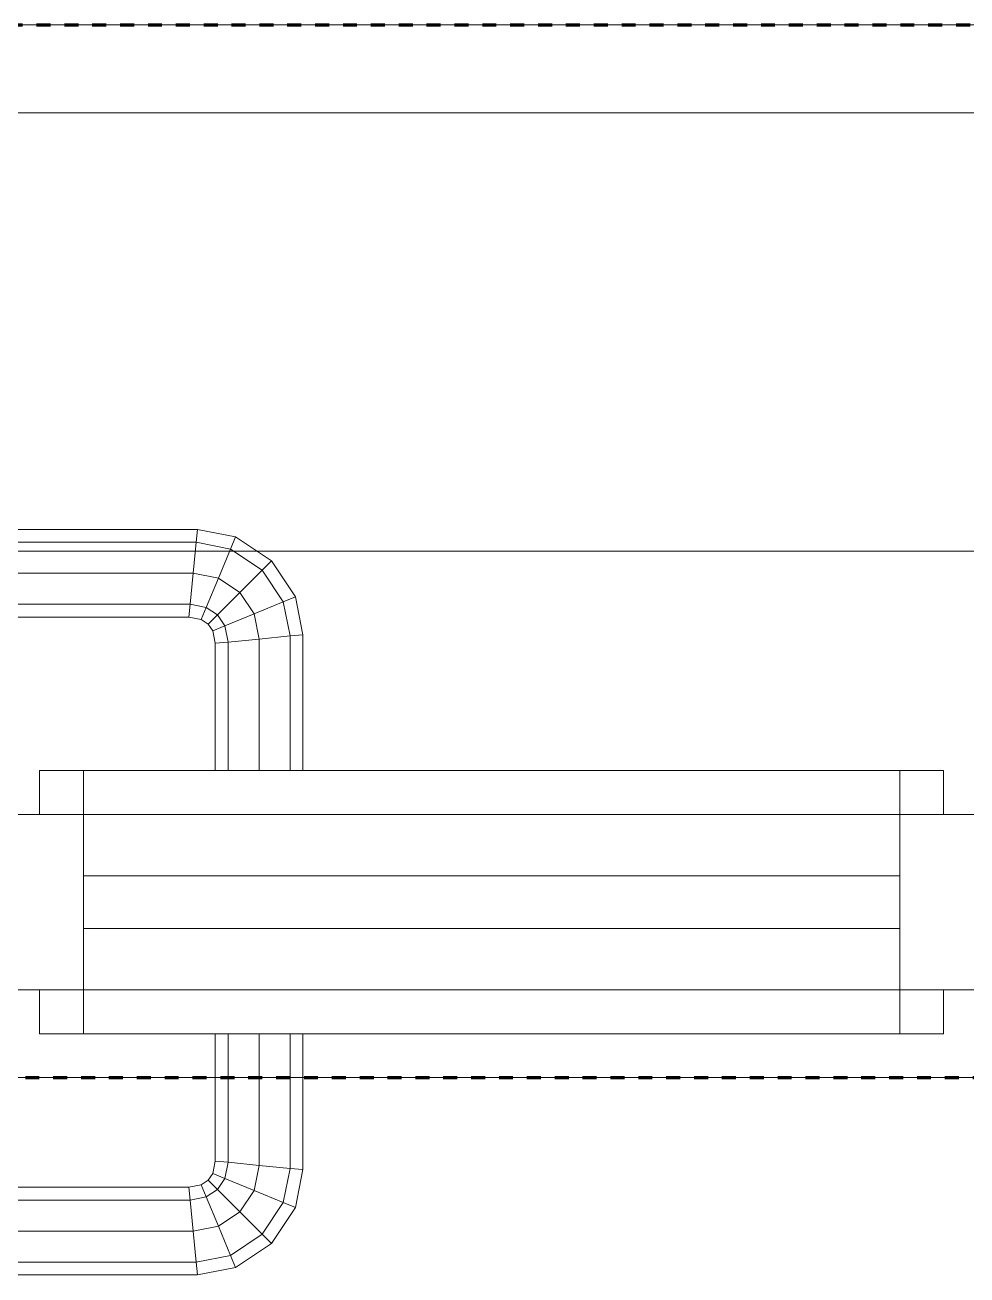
# Model space of a CAD drawing. Header units: millimetres. Extents: x -5300 to 98858, y -5196 to 93886.
# Drawn here: x 51904.7 to 52119.3, y 40345 to 40630 of the extents above; entities that cross this region are included whole.
import ezdxf

# ---------------------------------------------------------------- set-up
doc = ezdxf.new("R2010")
doc.units = ezdxf.units.MM
doc.linetypes.add('Штрих', pattern=[6.35, 3.175, -3.175])
doc.linetypes.add('Штрих_2_', pattern=[6.35, 3.175, -3.175])
for name, color, linetype, lineweight, true_color in [('_Разделитель помещений_', 4, 'Штрих', 70, 0x00ffff), ('Двери', 7, 'Continuous', 18, 0x7f7f7f), ('Стены', 7, 'Continuous', 18, 0x7f7f7f)]:
    doc.layers.add(name, color=color, linetype=linetype, lineweight=lineweight, true_color=true_color)

# ---------------------------------------------------------------- blocks, each defined once
blk = doc.blocks.new('СТВ_ЛК-02 - СТВ_ЛК-02 2-243173-Подвал')
at = {"layer": 'Стены', "color": 254, "true_color": 0xd4d4d4}
blk.add_line((50610, 40510), (58050, 40510), dxfattribs=at)
blk = doc.blocks.new('СТВ_ЛК-02 - СТВ_ЛК-02-243166-Подвал')
at = {"layer": 'Стены', "color": 254, "true_color": 0xd4d4d4}
for p, q in [((50630, 40630), (52725, 40630)), ((52725, 40630), (50630, 40630)), ((52725, 40630), (50630, 40630)), ((50810, 40630), (52310, 40630)), ((52310, 40630), (50810, 40630)), ((50810, 40630), (52310, 40630)), ((52310, 40630), (50810, 40630)), ((50510, 40610), (58150, 40610)), ((58150, 40610), (50510, 40610)), ((58150, 40610), (50510, 40610)), ((50630, 40610), (52725, 40610)), ((50630, 40610), (52725, 40610)), ((52725, 40610), (50630, 40610)), ((50810, 40610), (52310, 40610)), ((52310, 40610), (50810, 40610)), ((52310, 40610), (50810, 40610)), ((50810, 40610), (52310, 40610)), ((50810, 40610), (52310, 40610)), ((52310, 40610), (50810, 40610)), ((50810, 40610), (52310, 40610)), ((52310, 40610), (50810, 40610)), ((50510, 40410), (58150, 40410)), ((50510, 40410), (58150, 40410)), ((58150, 40410), (50510, 40410)), ((50710, 40410), (57930, 40410)), ((57930, 40410), (50710, 40410)), ((57930, 40410), (50710, 40410)), ((50810, 40410), (52310, 40410)), ((52310, 40410), (50810, 40410)), ((52310, 40410), (50810, 40410)), ((50810, 40410), (52310, 40410)), ((50810, 40410), (52310, 40410)), ((52310, 40410), (50810, 40410)), ((50810, 40410), (52310, 40410)), ((52310, 40410), (50810, 40410)), ((50710, 40390), (57930, 40390)), ((50710, 40390), (57930, 40390)), ((57930, 40390), (50710, 40390)), ((50810, 40390), (52310, 40390)), ((52310, 40390), (50810, 40390)), ((52310, 40390), (50810, 40390)), ((50810, 40390), (52310, 40390))]:
    blk.add_line(p, q, dxfattribs=at)
blk = doc.blocks.new('СТВ_ЛК-02 - СТВ_ЛК-02-243170-Подвал')
for name in ['СТВ_ЛК-02 - СТВ_ЛК-02-243166-Подвал', 'СТВ_ЛК-02 - СТВ_ЛК-02 2-243173-Подвал']:
    blk.add_blockref(name, (0, 0))
blk = doc.blocks.new('Дп-9 105986 - Дп-9-243175-Подвал')
at = {"layer": 'Двери', "color": 254, "true_color": 0xd4d4d4}
for p, q in [((51862.02, 40515), (51943.98, 40515)), ((51943.98, 40515), (51862.02, 40515)), ((51943.98, 40515), (51943.7, 40512.07)), ((51943.7, 40512.07), (51943.98, 40515)), ((51943.7, 40512.07), (51943.98, 40515)), ((51943.98, 40515), (51943.7, 40512.07)), ((51943.98, 40515), (51952.64, 40513.28)), ((51952.64, 40513.28), (51943.98, 40515)), ((51952.64, 40513.28), (51951.5, 40510.52)), ((51951.5, 40510.52), (51952.64, 40513.28)), ((51951.5, 40510.52), (51952.64, 40513.28)), ((51952.64, 40513.28), (51951.5, 40510.52)), ((51952.64, 40513.28), (51960.82, 40507.82)), ((51960.82, 40507.82), (51952.64, 40513.28)), ((52310, 40510), (50810, 40510)), ((50810, 40510), (52310, 40510)), ((50910, 40510), (52210, 40510)), ((52210, 40510), (50910, 40510)), ((51943.7, 40512.07), (51862.3, 40512.07)), ((51862.3, 40512.07), (51943.7, 40512.07)), ((51862.3, 40512.07), (51943.7, 40512.07)), ((51943.7, 40512.07), (51862.3, 40512.07)), ((51943.7, 40512.07), (51943, 40505)), ((51943, 40505), (51943.7, 40512.07)), ((51943, 40505), (51943.7, 40512.07)), ((51943.7, 40512.07), (51943, 40505)), ((51951.5, 40510.52), (51943.7, 40512.07)), ((51943.7, 40512.07), (51951.5, 40510.52)), ((51943.7, 40512.07), (51951.5, 40510.52)), ((51951.5, 40510.52), (51943.7, 40512.07)), ((51951.5, 40510.52), (51948.74, 40503.86)), ((51948.74, 40503.86), (51951.5, 40510.52)), ((51948.74, 40503.86), (51951.5, 40510.52)), ((51951.5, 40510.52), (51948.74, 40503.86)), ((51958.7, 40505.7), (51951.5, 40510.52)), ((51951.5, 40510.52), (51958.7, 40505.7)), ((51951.5, 40510.52), (51958.7, 40505.7)), ((51958.7, 40505.7), (51951.5, 40510.52)), ((51960.82, 40507.82), (51958.7, 40505.7)), ((51958.7, 40505.7), (51960.82, 40507.82)), ((51958.7, 40505.7), (51960.82, 40507.82)), ((51960.82, 40507.82), (51958.7, 40505.7)), ((51960.82, 40507.82), (51966.28, 40499.64)), ((51966.28, 40499.64), (51960.82, 40507.82)), ((51943, 40505), (51863, 40505)), ((51863, 40505), (51943, 40505)), ((51863, 40505), (51943, 40505)), ((51943, 40505), (51863, 40505)), ((51943, 40505), (51942.3, 40497.93)), ((51942.3, 40497.93), (51943, 40505)), ((51942.3, 40497.93), (51943, 40505)), ((51943, 40505), (51942.3, 40497.93)), ((51948.74, 40503.86), (51943, 40505)), ((51943, 40505), (51948.74, 40503.86)), ((51943, 40505), (51948.74, 40503.86)), ((51948.74, 40503.86), (51943, 40505)), ((51958.7, 40505.7), (51953.61, 40500.61)), ((51953.61, 40500.61), (51958.7, 40505.7)), ((51953.61, 40500.61), (51958.7, 40505.7)), ((51958.7, 40505.7), (51953.61, 40500.61)), ((51963.52, 40498.5), (51958.7, 40505.7)), ((51958.7, 40505.7), (51963.52, 40498.5)), ((51958.7, 40505.7), (51963.52, 40498.5)), ((51963.52, 40498.5), (51958.7, 40505.7)), ((51948.74, 40503.86), (51945.98, 40497.2)), ((51945.98, 40497.2), (51948.74, 40503.86)), ((51945.98, 40497.2), (51948.74, 40503.86)), ((51948.74, 40503.86), (51945.98, 40497.2)), ((51953.61, 40500.61), (51948.74, 40503.86)), ((51948.74, 40503.86), (51953.61, 40500.61)), ((51948.74, 40503.86), (51953.61, 40500.61)), ((51953.61, 40500.61), (51948.74, 40503.86)), ((51953.61, 40500.61), (51948.51, 40495.51)), ((51948.51, 40495.51), (51953.61, 40500.61)), ((51948.51, 40495.51), (51953.61, 40500.61)), ((51953.61, 40500.61), (51948.51, 40495.51)), ((51956.86, 40495.74), (51953.61, 40500.61)), ((51953.61, 40500.61), (51956.86, 40495.74)), ((51953.61, 40500.61), (51956.86, 40495.74)), ((51956.86, 40495.74), (51953.61, 40500.61)), ((51966.28, 40499.64), (51963.52, 40498.5)), ((51963.52, 40498.5), (51966.28, 40499.64)), ((51963.52, 40498.5), (51966.28, 40499.64)), ((51966.28, 40499.64), (51963.52, 40498.5)), ((51966.28, 40499.64), (51968, 40490.98)), ((51968, 40490.98), (51966.28, 40499.64)), ((51942.3, 40497.93), (51863.7, 40497.93)), ((51863.7, 40497.93), (51942.3, 40497.93)), ((51863.7, 40497.93), (51942.3, 40497.93)), ((51942.3, 40497.93), (51863.7, 40497.93)), ((51942.3, 40497.93), (51942.02, 40495)), ((51942.02, 40495), (51942.3, 40497.93)), ((51942.02, 40495), (51942.3, 40497.93)), ((51942.3, 40497.93), (51942.02, 40495)), ((51945.98, 40497.2), (51942.3, 40497.93)), ((51942.3, 40497.93), (51945.98, 40497.2)), ((51942.3, 40497.93), (51945.98, 40497.2)), ((51945.98, 40497.2), (51942.3, 40497.93)), ((51945.98, 40497.2), (51944.84, 40494.44)), ((51944.84, 40494.44), (51945.98, 40497.2)), ((51944.84, 40494.44), (51945.98, 40497.2)), ((51945.98, 40497.2), (51944.84, 40494.44)), ((51948.51, 40495.51), (51945.98, 40497.2)), ((51945.98, 40497.2), (51948.51, 40495.51)), ((51945.98, 40497.2), (51948.51, 40495.51)), ((51948.51, 40495.51), (51945.98, 40497.2)), ((51956.86, 40495.74), (51950.2, 40492.98)), ((51950.2, 40492.98), (51956.86, 40495.74)), ((51950.2, 40492.98), (51956.86, 40495.74)), ((51956.86, 40495.74), (51950.2, 40492.98)), ((51963.52, 40498.5), (51956.86, 40495.74)), ((51956.86, 40495.74), (51963.52, 40498.5)), ((51956.86, 40495.74), (51963.52, 40498.5)), ((51963.52, 40498.5), (51956.86, 40495.74)), ((51958, 40490), (51956.86, 40495.74)), ((51956.86, 40495.74), (51958, 40490)), ((51956.86, 40495.74), (51958, 40490)), ((51958, 40490), (51956.86, 40495.74)), ((51965.07, 40490.7), (51963.52, 40498.5)), ((51963.52, 40498.5), (51965.07, 40490.7)), ((51963.52, 40498.5), (51965.07, 40490.7)), ((51965.07, 40490.7), (51963.52, 40498.5)), ((51942.02, 40495), (51863.98, 40495)), ((51863.98, 40495), (51942.02, 40495)), ((51944.84, 40494.44), (51942.02, 40495)), ((51942.02, 40495), (51944.84, 40494.44)), ((51946.4, 40493.4), (51944.84, 40494.44)), ((51944.84, 40494.44), (51946.4, 40493.4)), ((51948.51, 40495.51), (51946.4, 40493.4)), ((51946.4, 40493.4), (51948.51, 40495.51)), ((51946.4, 40493.4), (51948.51, 40495.51)), ((51948.51, 40495.51), (51946.4, 40493.4)), ((51947.44, 40491.84), (51946.4, 40493.4)), ((51946.4, 40493.4), (51947.44, 40491.84)), ((51950.2, 40492.98), (51947.44, 40491.84)), ((51947.44, 40491.84), (51950.2, 40492.98)), ((51947.44, 40491.84), (51950.2, 40492.98)), ((51950.2, 40492.98), (51947.44, 40491.84)), ((51950.2, 40492.98), (51948.51, 40495.51)), ((51948.51, 40495.51), (51950.2, 40492.98)), ((51948.51, 40495.51), (51950.2, 40492.98)), ((51950.2, 40492.98), (51948.51, 40495.51)), ((51950.93, 40489.3), (51950.2, 40492.98)), ((51950.2, 40492.98), (51950.93, 40489.3)), ((51950.2, 40492.98), (51950.93, 40489.3)), ((51950.93, 40489.3), (51950.2, 40492.98)), ((51948, 40489.02), (51947.44, 40491.84)), ((51947.44, 40491.84), (51948, 40489.02)), ((51958, 40490), (51950.93, 40489.3)), ((51950.93, 40489.3), (51958, 40490)), ((51958, 40490), (51950.93, 40489.3)), ((51950.93, 40489.3), (51958, 40490)), ((51965.07, 40490.7), (51958, 40490)), ((51958, 40490), (51965.07, 40490.7)), ((51958, 40490), (51965.07, 40490.7)), ((51965.07, 40490.7), (51958, 40490)), ((51958, 40460), (51958, 40490)), ((51958, 40490), (51958, 40460)), ((51958, 40460), (51958, 40490)), ((51958, 40490), (51958, 40460)), ((51968, 40490.98), (51965.07, 40490.7)), ((51965.07, 40490.7), (51968, 40490.98)), ((51965.07, 40490.7), (51968, 40490.98)), ((51968, 40490.98), (51965.07, 40490.7)), ((51965.07, 40460), (51965.07, 40490.7)), ((51965.07, 40490.7), (51965.07, 40460)), ((51965.07, 40490.7), (51965.07, 40460)), ((51965.07, 40460), (51965.07, 40490.7)), ((51968, 40490.98), (51968, 40460)), ((51968, 40460), (51968, 40490.98)), ((51950.93, 40489.3), (51948, 40489.02)), ((51948, 40489.02), (51950.93, 40489.3)), ((51950.93, 40489.3), (51948, 40489.02)), ((51948, 40489.02), (51950.93, 40489.3)), ((51948, 40489.02), (51948, 40460)), ((51948, 40460), (51948, 40489.02)), ((51950.93, 40489.3), (51950.93, 40460)), ((51950.93, 40460), (51950.93, 40489.3)), ((51950.93, 40489.3), (51950.93, 40460)), ((51950.93, 40460), (51950.93, 40489.3)), ((51908, 40450), (51908, 40460)), ((51908, 40460), (52114, 40460)), ((51908, 40450), (51908, 40460)), ((51908, 40460), (51908, 40460)), ((51908, 40460), (51908, 40450)), ((51908, 40460), (51908, 40460)), ((51908, 40460), (52114, 40460)), ((52114, 40460), (51908, 40460)), ((52114, 40460), (51908, 40460)), ((51908, 40460), (51908, 40450)), ((51918, 40460), (52104, 40460)), ((52104, 40460), (51918, 40460)), ((51918, 40460), (51918, 40460)), ((52104, 40460), (51918, 40460)), ((51918, 40460), (51918, 40450)), ((51918, 40450), (51918, 40460)), ((51918, 40460), (52104, 40460)), ((51918, 40450), (51918, 40460)), ((51918, 40460), (51918, 40460)), ((51918, 40460), (51918, 40450)), ((51950.93, 40460), (51948, 40460)), ((51948, 40460), (51950.93, 40460)), ((51948, 40460), (51950.93, 40460)), ((51950.93, 40460), (51948, 40460)), ((51958, 40460), (51950.93, 40460)), ((51950.93, 40460), (51958, 40460)), ((51950.93, 40460), (51958, 40460)), ((51958, 40460), (51950.93, 40460)), ((51965.07, 40460), (51958, 40460)), ((51958, 40460), (51965.07, 40460)), ((51965.07, 40460), (51958, 40460)), ((51958, 40460), (51965.07, 40460)), ((51968, 40460), (51965.07, 40460)), ((51965.07, 40460), (51968, 40460)), ((51968, 40460), (51965.07, 40460)), ((51965.07, 40460), (51968, 40460)), ((52104, 40460), (52104, 40460)), ((52104, 40450), (52104, 40460)), ((52104, 40450), (52104, 40460)), ((52104, 40460), (52104, 40460)), ((52104, 40460), (52104, 40450)), ((52104, 40460), (52104, 40450)), ((52114, 40460), (52114, 40450)), ((52114, 40460), (52114, 40460)), ((52114, 40450), (52114, 40460)), ((52114, 40460), (52114, 40460)), ((52114, 40460), (52114, 40450)), ((52114, 40450), (52114, 40460)), ((50898, 40450), (52222, 40450)), ((52222, 40450), (50898, 40450)), ((50910, 40450), (52210, 40450)), ((52210, 40450), (50910, 40450)), ((51798, 40450), (52222, 40450)), ((51798, 40450), (52222, 40450)), ((52222, 40450), (51798, 40450)), ((52222, 40450), (51798, 40450)), ((52114, 40450), (51908, 40450)), ((51908, 40450), (51908, 40450)), ((51908, 40450), (52114, 40450)), ((52114, 40450), (51908, 40450)), ((51908, 40450), (51908, 40450)), ((51908, 40450), (52114, 40450)), ((51918, 40450), (52104, 40450)), ((52104, 40450), (51918, 40450)), ((51918, 40450), (51918, 40450)), ((52104, 40450), (51918, 40450)), ((51918, 40450), (51918, 40410)), ((51918, 40410), (51918, 40450)), ((51918, 40450), (52104, 40450)), ((51918, 40410), (51918, 40450)), ((51918, 40450), (51918, 40450)), ((51918, 40450), (51918, 40410)), ((51918, 40450), (51918, 40450)), ((51918, 40450), (52104, 40450)), ((52104, 40450), (51918, 40450)), ((51918, 40450), (52104, 40450)), ((52104, 40450), (51918, 40450)), ((51918, 40450), (51918, 40450)), ((52104, 40450), (52104, 40450)), ((52104, 40410), (52104, 40450)), ((52104, 40410), (52104, 40450)), ((52104, 40450), (52104, 40450)), ((52104, 40450), (52104, 40410)), ((52104, 40450), (52104, 40410)), ((52104, 40450), (52104, 40450)), ((52104, 40450), (52104, 40450)), ((52114, 40450), (52114, 40450)), ((52114, 40450), (52114, 40450)), ((51918, 40424), (51918, 40436)), ((51918, 40436), (52104, 40436)), ((51918, 40424), (51918, 40436)), ((51918, 40436), (51918, 40436)), ((51918, 40436), (51918, 40424)), ((51918, 40436), (51918, 40436)), ((51918, 40436), (52104, 40436)), ((52104, 40436), (51918, 40436)), ((52104, 40436), (51918, 40436)), ((51918, 40436), (51918, 40424)), ((52104, 40436), (52104, 40424)), ((52104, 40436), (52104, 40436)), ((52104, 40424), (52104, 40436)), ((52104, 40436), (52104, 40436)), ((52104, 40436), (52104, 40424)), ((52104, 40424), (52104, 40436)), ((52104, 40424), (51918, 40424)), ((51918, 40424), (51918, 40424)), ((51918, 40424), (52104, 40424)), ((52104, 40424), (51918, 40424)), ((51918, 40424), (51918, 40424)), ((51918, 40424), (52104, 40424)), ((52104, 40424), (52104, 40424)), ((52104, 40424), (52104, 40424)), ((52310, 40410), (50810, 40410)), ((50810, 40410), (52310, 40410)), ((50898, 40410), (52222, 40410)), ((52222, 40410), (50898, 40410)), ((52222, 40410), (51798, 40410)), ((51798, 40410), (52222, 40410)), ((52222, 40410), (51798, 40410)), ((51798, 40410), (52222, 40410)), ((51908, 40400), (51908, 40410)), ((51908, 40410), (52114, 40410)), ((51908, 40400), (51908, 40410)), ((51908, 40410), (51908, 40410)), ((51908, 40410), (51908, 40400)), ((51908, 40410), (51908, 40410)), ((51908, 40410), (52114, 40410)), ((52114, 40410), (51908, 40410)), ((52114, 40410), (51908, 40410)), ((51908, 40410), (51908, 40400)), ((51918, 40410), (51918, 40410)), ((51918, 40410), (52104, 40410)), ((52104, 40410), (51918, 40410)), ((51918, 40410), (52104, 40410)), ((52104, 40410), (51918, 40410)), ((51918, 40410), (51918, 40410)), ((51918, 40410), (52104, 40410)), ((52104, 40410), (51918, 40410)), ((51918, 40410), (51918, 40410)), ((52104, 40410), (51918, 40410)), ((51918, 40410), (51918, 40400)), ((51918, 40400), (51918, 40410)), ((51918, 40410), (52104, 40410)), ((51918, 40400), (51918, 40410)), ((51918, 40410), (51918, 40410)), ((51918, 40410), (51918, 40400)), ((52104, 40410), (52104, 40410)), ((52104, 40410), (52104, 40410)), ((52104, 40410), (52104, 40410)), ((52104, 40400), (52104, 40410)), ((52104, 40400), (52104, 40410)), ((52104, 40410), (52104, 40410)), ((52104, 40410), (52104, 40400)), ((52104, 40410), (52104, 40400)), ((52114, 40410), (52114, 40400)), ((52114, 40410), (52114, 40410)), ((52114, 40400), (52114, 40410)), ((52114, 40410), (52114, 40410)), ((52114, 40410), (52114, 40400)), ((52114, 40400), (52114, 40410)), ((52114, 40400), (51908, 40400)), ((51908, 40400), (51908, 40400)), ((51908, 40400), (52114, 40400)), ((52114, 40400), (51908, 40400)), ((51908, 40400), (51908, 40400)), ((51908, 40400), (52114, 40400)), ((51918, 40400), (51918, 40400)), ((51918, 40400), (52104, 40400)), ((52104, 40400), (51918, 40400)), ((51918, 40400), (52104, 40400)), ((52104, 40400), (51918, 40400)), ((51918, 40400), (51918, 40400)), ((51950.93, 40400), (51948, 40400)), ((51948, 40400), (51950.93, 40400)), ((51948, 40370.98), (51948, 40400)), ((51948, 40400), (51950.93, 40400)), ((51950.93, 40400), (51948, 40400)), ((51948, 40400), (51948, 40370.98)), ((51958, 40400), (51950.93, 40400)), ((51950.93, 40400), (51958, 40400)), ((51950.93, 40370.7), (51950.93, 40400)), ((51950.93, 40400), (51958, 40400)), ((51950.93, 40400), (51950.93, 40370.7)), ((51950.93, 40370.7), (51950.93, 40400)), ((51958, 40400), (51950.93, 40400)), ((51950.93, 40400), (51950.93, 40370.7)), ((51958, 40370), (51958, 40400)), ((51958, 40400), (51965.07, 40400)), ((51965.07, 40400), (51958, 40400)), ((51958, 40400), (51965.07, 40400)), ((51958, 40400), (51958, 40370)), ((51958, 40370), (51958, 40400)), ((51965.07, 40400), (51958, 40400)), ((51958, 40400), (51958, 40370)), ((51965.07, 40369.3), (51965.07, 40400)), ((51965.07, 40400), (51968, 40400)), ((51965.07, 40400), (51965.07, 40369.3)), ((51968, 40400), (51965.07, 40400)), ((51965.07, 40400), (51968, 40400)), ((51968, 40400), (51965.07, 40400)), ((51965.07, 40400), (51965.07, 40369.3)), ((51965.07, 40369.3), (51965.07, 40400)), ((51968, 40400), (51968, 40369.02)), ((51968, 40369.02), (51968, 40400)), ((52104, 40400), (52104, 40400)), ((52104, 40400), (52104, 40400)), ((52114, 40400), (52114, 40400)), ((52114, 40400), (52114, 40400)), ((51947.44, 40368.16), (51948, 40370.98)), ((51948, 40370.98), (51947.44, 40368.16)), ((51948, 40370.98), (51950.93, 40370.7)), ((51950.93, 40370.7), (51948, 40370.98)), ((51948, 40370.98), (51950.93, 40370.7)), ((51950.93, 40370.7), (51948, 40370.98)), ((51950.2, 40367.02), (51950.93, 40370.7)), ((51950.93, 40370.7), (51950.2, 40367.02)), ((51950.93, 40370.7), (51950.2, 40367.02)), ((51950.2, 40367.02), (51950.93, 40370.7)), ((51950.93, 40370.7), (51958, 40370)), ((51958, 40370), (51950.93, 40370.7)), ((51950.93, 40370.7), (51958, 40370)), ((51958, 40370), (51950.93, 40370.7)), ((51946.4, 40366.6), (51947.44, 40368.16)), ((51947.44, 40368.16), (51946.4, 40366.6)), ((51947.44, 40368.16), (51950.2, 40367.02)), ((51950.2, 40367.02), (51947.44, 40368.16)), ((51950.2, 40367.02), (51947.44, 40368.16)), ((51947.44, 40368.16), (51950.2, 40367.02)), ((51956.86, 40364.26), (51958, 40370)), ((51958, 40370), (51956.86, 40364.26)), ((51958, 40370), (51956.86, 40364.26)), ((51956.86, 40364.26), (51958, 40370)), ((51958, 40370), (51965.07, 40369.3)), ((51965.07, 40369.3), (51958, 40370)), ((51965.07, 40369.3), (51958, 40370)), ((51958, 40370), (51965.07, 40369.3)), ((51963.52, 40361.5), (51965.07, 40369.3)), ((51965.07, 40369.3), (51963.52, 40361.5)), ((51965.07, 40369.3), (51963.52, 40361.5)), ((51963.52, 40361.5), (51965.07, 40369.3)), ((51965.07, 40369.3), (51968, 40369.02)), ((51968, 40369.02), (51965.07, 40369.3)), ((51968, 40369.02), (51965.07, 40369.3)), ((51965.07, 40369.3), (51968, 40369.02)), ((51968, 40369.02), (51966.28, 40360.36)), ((51966.28, 40360.36), (51968, 40369.02)), ((51863.98, 40365), (51942.02, 40365)), ((51942.02, 40365), (51863.98, 40365)), ((51942.02, 40365), (51944.84, 40365.56)), ((51944.84, 40365.56), (51942.02, 40365)), ((51942.02, 40365), (51942.3, 40362.07)), ((51942.3, 40362.07), (51942.02, 40365)), ((51942.3, 40362.07), (51942.02, 40365)), ((51942.02, 40365), (51942.3, 40362.07)), ((51944.84, 40365.56), (51946.4, 40366.6)), ((51946.4, 40366.6), (51944.84, 40365.56)), ((51944.84, 40365.56), (51945.98, 40362.8)), ((51945.98, 40362.8), (51944.84, 40365.56)), ((51945.98, 40362.8), (51944.84, 40365.56)), ((51944.84, 40365.56), (51945.98, 40362.8)), ((51946.4, 40366.6), (51948.51, 40364.49)), ((51948.51, 40364.49), (51946.4, 40366.6)), ((51948.51, 40364.49), (51946.4, 40366.6)), ((51946.4, 40366.6), (51948.51, 40364.49)), ((51948.51, 40364.49), (51950.2, 40367.02)), ((51950.2, 40367.02), (51948.51, 40364.49)), ((51950.2, 40367.02), (51948.51, 40364.49)), ((51948.51, 40364.49), (51950.2, 40367.02)), ((51950.2, 40367.02), (51956.86, 40364.26)), ((51956.86, 40364.26), (51950.2, 40367.02)), ((51956.86, 40364.26), (51950.2, 40367.02)), ((51950.2, 40367.02), (51956.86, 40364.26)), ((51863.7, 40362.07), (51942.3, 40362.07)), ((51942.3, 40362.07), (51863.7, 40362.07)), ((51942.3, 40362.07), (51863.7, 40362.07)), ((51863.7, 40362.07), (51942.3, 40362.07)), ((51942.3, 40362.07), (51945.98, 40362.8)), ((51945.98, 40362.8), (51942.3, 40362.07)), ((51945.98, 40362.8), (51942.3, 40362.07)), ((51942.3, 40362.07), (51945.98, 40362.8)), ((51942.3, 40362.07), (51943, 40355)), ((51943, 40355), (51942.3, 40362.07)), ((51943, 40355), (51942.3, 40362.07)), ((51942.3, 40362.07), (51943, 40355)), ((51945.98, 40362.8), (51948.51, 40364.49)), ((51948.51, 40364.49), (51945.98, 40362.8)), ((51948.51, 40364.49), (51945.98, 40362.8)), ((51945.98, 40362.8), (51948.51, 40364.49)), ((51945.98, 40362.8), (51948.74, 40356.14)), ((51948.74, 40356.14), (51945.98, 40362.8)), ((51948.74, 40356.14), (51945.98, 40362.8)), ((51945.98, 40362.8), (51948.74, 40356.14)), ((51948.51, 40364.49), (51953.61, 40359.39)), ((51953.61, 40359.39), (51948.51, 40364.49)), ((51953.61, 40359.39), (51948.51, 40364.49)), ((51948.51, 40364.49), (51953.61, 40359.39)), ((51953.61, 40359.39), (51956.86, 40364.26)), ((51956.86, 40364.26), (51953.61, 40359.39)), ((51956.86, 40364.26), (51953.61, 40359.39)), ((51953.61, 40359.39), (51956.86, 40364.26)), ((51956.86, 40364.26), (51963.52, 40361.5)), ((51963.52, 40361.5), (51956.86, 40364.26)), ((51963.52, 40361.5), (51956.86, 40364.26)), ((51956.86, 40364.26), (51963.52, 40361.5)), ((51948.74, 40356.14), (51953.61, 40359.39)), ((51953.61, 40359.39), (51948.74, 40356.14)), ((51953.61, 40359.39), (51948.74, 40356.14)), ((51948.74, 40356.14), (51953.61, 40359.39)), ((51953.61, 40359.39), (51958.7, 40354.3)), ((51958.7, 40354.3), (51953.61, 40359.39)), ((51958.7, 40354.3), (51953.61, 40359.39)), ((51953.61, 40359.39), (51958.7, 40354.3)), ((51958.7, 40354.3), (51963.52, 40361.5)), ((51963.52, 40361.5), (51958.7, 40354.3)), ((51963.52, 40361.5), (51958.7, 40354.3)), ((51958.7, 40354.3), (51963.52, 40361.5)), ((51966.28, 40360.36), (51960.82, 40352.18)), ((51960.82, 40352.18), (51966.28, 40360.36)), ((51963.52, 40361.5), (51966.28, 40360.36)), ((51966.28, 40360.36), (51963.52, 40361.5)), ((51966.28, 40360.36), (51963.52, 40361.5)), ((51963.52, 40361.5), (51966.28, 40360.36)), ((51943, 40355), (51948.74, 40356.14)), ((51948.74, 40356.14), (51943, 40355)), ((51948.74, 40356.14), (51943, 40355)), ((51943, 40355), (51948.74, 40356.14)), ((51948.74, 40356.14), (51951.5, 40349.48)), ((51951.5, 40349.48), (51948.74, 40356.14)), ((51951.5, 40349.48), (51948.74, 40356.14)), ((51948.74, 40356.14), (51951.5, 40349.48)), ((51863, 40355), (51943, 40355)), ((51943, 40355), (51863, 40355)), ((51943, 40355), (51863, 40355)), ((51863, 40355), (51943, 40355)), ((51943, 40355), (51943.7, 40347.93)), ((51943.7, 40347.93), (51943, 40355)), ((51943.7, 40347.93), (51943, 40355)), ((51943, 40355), (51943.7, 40347.93)), ((51951.5, 40349.48), (51958.7, 40354.3)), ((51958.7, 40354.3), (51951.5, 40349.48)), ((51958.7, 40354.3), (51951.5, 40349.48)), ((51951.5, 40349.48), (51958.7, 40354.3)), ((51958.7, 40354.3), (51960.82, 40352.18)), ((51960.82, 40352.18), (51958.7, 40354.3)), ((51960.82, 40352.18), (51958.7, 40354.3)), ((51958.7, 40354.3), (51960.82, 40352.18)), ((51960.82, 40352.18), (51952.64, 40346.72)), ((51952.64, 40346.72), (51960.82, 40352.18)), ((51862.3, 40347.93), (51943.7, 40347.93)), ((51943.7, 40347.93), (51862.3, 40347.93)), ((51943.7, 40347.93), (51862.3, 40347.93)), ((51862.3, 40347.93), (51943.7, 40347.93)), ((51943.7, 40347.93), (51951.5, 40349.48)), ((51951.5, 40349.48), (51943.7, 40347.93)), ((51951.5, 40349.48), (51943.7, 40347.93)), ((51943.7, 40347.93), (51951.5, 40349.48)), ((51943.7, 40347.93), (51943.98, 40345)), ((51943.98, 40345), (51943.7, 40347.93)), ((51943.98, 40345), (51943.7, 40347.93)), ((51943.7, 40347.93), (51943.98, 40345)), ((51951.5, 40349.48), (51952.64, 40346.72)), ((51952.64, 40346.72), (51951.5, 40349.48)), ((51952.64, 40346.72), (51951.5, 40349.48)), ((51951.5, 40349.48), (51952.64, 40346.72)), ((51943.98, 40345), (51862.02, 40345)), ((51862.02, 40345), (51943.98, 40345)), ((51952.64, 40346.72), (51943.98, 40345)), ((51943.98, 40345), (51952.64, 40346.72))]:
    blk.add_line(p, q, dxfattribs=at)
blk = doc.blocks.new('Дп-9 105986 - Дп-9 105986-243179-Подвал')
blk.add_blockref('Дп-9 105986 - Дп-9-243175-Подвал', (0, 0))

msp = doc.modelspace()

# ---------------------------------------------------------------- linework, layer by layer
at = {"layer": '_Разделитель помещений_', "color": 131, "linetype": 'Штрих_2_', "true_color": 0xaaffff}
for p, q in [((50650, 40630), (52710, 40630)), ((50730, 40390), (57930, 40390))]:
    msp.add_line(p, q, dxfattribs=at)

# ---------------------------------------------------------------- block references
at = {"layer": 'Двери', "color": 254, "true_color": 0xd4d4d4}
msp.add_blockref('Дп-9 105986 - Дп-9 105986-243179-Подвал', (0, 0), dxfattribs=at)
at = {"layer": 'Стены', "color": 254, "true_color": 0xd4d4d4}
msp.add_blockref('СТВ_ЛК-02 - СТВ_ЛК-02-243170-Подвал', (0, 0), dxfattribs=at)

doc.saveas('drawing.dxf')
